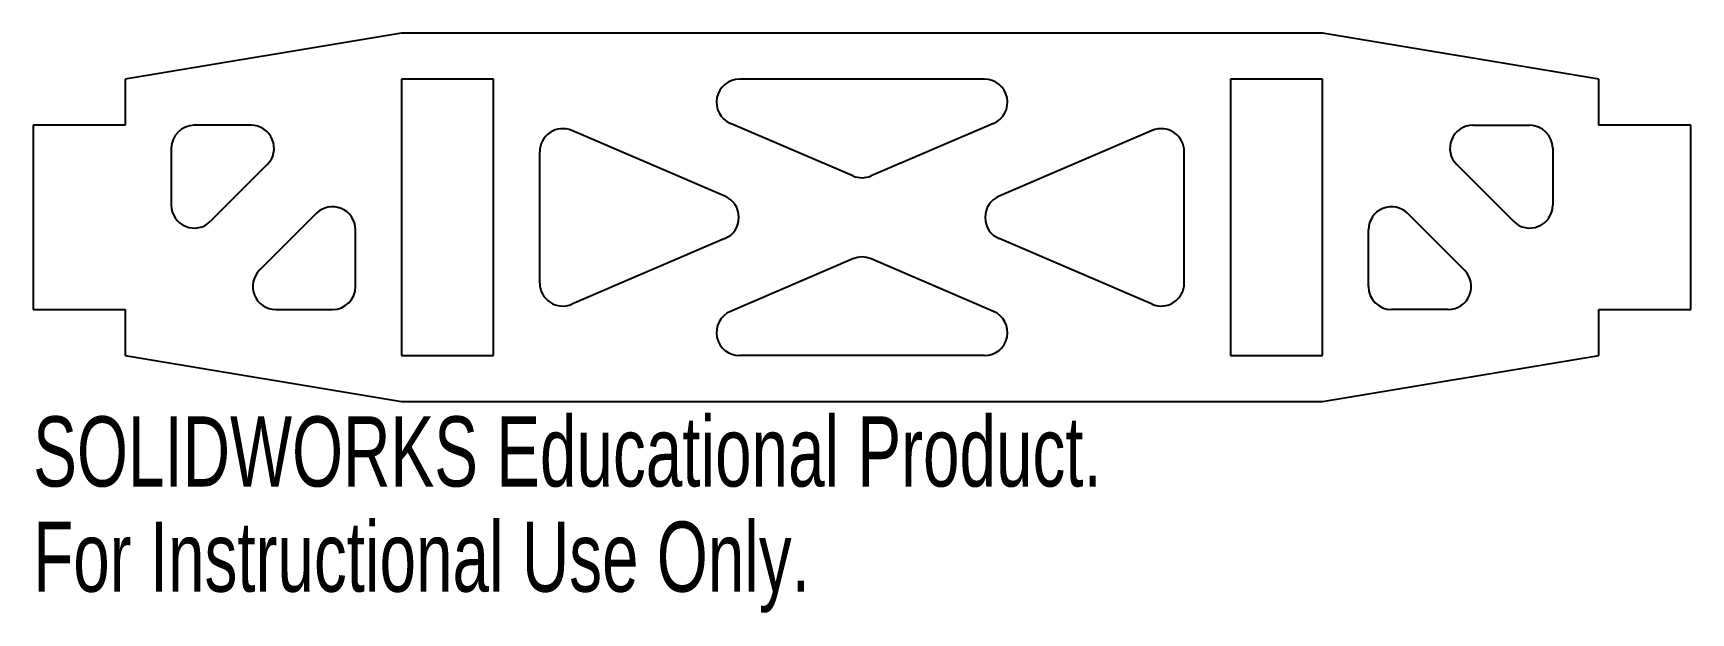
# Model space of a CAD drawing. Header units: inches. Extents: x -2.25 to 2.25, y -1.07 to 0.5.
import ezdxf

# ---------------------------------------------------------------- set-up
doc = ezdxf.new("R2010")
doc.units = ezdxf.units.IN
doc.header["$MEASUREMENT"] = 0
doc.styles.add('SLDTEXTSTYLE0', font='TXT', dxfattribs={"width": 0.7})

msp = doc.modelspace()

# ---------------------------------------------------------------- linework, layer by layer
at = {"color": 7, "linetype": 'Continuous', "lineweight": 25}
for p, q in [((-1.25, 0.5), (-2, 0.375)), ((1.25, 0.5), (-1.25, 0.5)), ((2, 0.375), (1.25, 0.5)), ((-2, 0.375), (-2, 0.25)), ((-1, 0.375), (-1.25, 0.375)), ((-1.25, 0.375), (-1.25, -0.375)), ((-1, -0.375), (-1, 0.375)), ((0.3325, 0.375), (-0.3325, 0.375)), ((1, 0.375), (1, -0.375)), ((1.25, 0.375), (1, 0.375)), ((1.25, -0.375), (1.25, 0.375)), ((2, 0.25), (2, 0.375)), ((-2.25, 0.25), (-2.25, -0.25)), ((-2, 0.25), (-2.25, 0.25)), ((-1.6585, 0.25), (-1.8125, 0.25)), ((-0.372, 0.0574), (-0.7879, 0.2357)), ((-0.0246, 0.1125), (-0.3571, 0.2551)), ((0.3571, 0.2551), (0.0246, 0.1125)), ((0.7879, 0.2357), (0.372, 0.0574)), ((1.6585, 0.25), (1.8125, 0.25)), ((2.25, 0.25), (2, 0.25)), ((2.25, -0.25), (2.25, 0.25)), ((-1.875, 0.1875), (-1.875, 0.0335)), ((1.875, 0.1875), (1.875, 0.0335)), ((-1.6143, 0.1433), (-1.7683, -0.0107)), ((-0.875, -0.1782), (-0.875, 0.1782)), ((0.875, -0.1782), (0.875, 0.1782)), ((1.6143, 0.1433), (1.7683, -0.0107)), ((-1.4817, 0.0107), (-1.6357, -0.1433)), ((1.4817, 0.0107), (1.6357, -0.1433)), ((-1.375, -0.1875), (-1.375, -0.0335)), ((1.375, -0.1875), (1.375, -0.0335)), ((-0.372, -0.0574), (-0.7879, -0.2357)), ((0.7879, -0.2357), (0.372, -0.0574)), ((-0.0246, -0.1125), (-0.3571, -0.2551)), ((0.3571, -0.2551), (0.0246, -0.1125)), ((-2.25, -0.25), (-2, -0.25)), ((-2, -0.25), (-2, -0.375)), ((-1.5915, -0.25), (-1.4375, -0.25)), ((1.5915, -0.25), (1.4375, -0.25)), ((2, -0.25), (2.25, -0.25)), ((2, -0.375), (2, -0.25)), ((-2, -0.375), (-1.25, -0.5)), ((-1.25, -0.375), (-1, -0.375)), ((0.3325, -0.375), (-0.3325, -0.375)), ((1, -0.375), (1.25, -0.375)), ((1.25, -0.5), (2, -0.375)), ((-1.25, -0.5), (1.25, -0.5))]:
    msp.add_line(p, q, dxfattribs=at)
for centre, start, end in [((-0.3325, 0.3125), 90, 246.8014), ((0.3325, 0.3125), 293.1986, 90), ((-1.8125, 0.1875), 90, 180), ((-1.6585, 0.1875), 315, 90), ((-0.8125, 0.1782), 66.8014, 180), ((0.8125, 0.1782), 0, 113.1986), ((1.6585, 0.1875), 90, 225), ((1.8125, 0.1875), 0, 90), ((0, 0.17), 246.8014, 293.1986), ((-0.3967, 0), 293.1986, 66.8014), ((0.3967, 0), 113.1986, 246.8014), ((-1.8125, 0.0335), 180, 315), ((-1.4375, -0.0335), 0, 135), ((1.4375, -0.0335), 45, 180), ((1.8125, 0.0335), 225, 0), ((0, -0.17), 66.8014, 113.1986), ((-1.5915, -0.1875), 135, 270), ((-0.8125, -0.1782), 180, 293.1986), ((0.8125, -0.1782), 246.8014, 0), ((1.5915, -0.1875), 270, 45), ((-1.4375, -0.1875), 270, 0), ((1.4375, -0.1875), 180, 270), ((-0.3325, -0.3125), 113.1986, 270), ((0.3325, -0.3125), 270, 66.8014)]:
    msp.add_arc(centre, 0.0625, start, end, dxfattribs=at)

# ---------------------------------------------------------------- texts
at = {"color": 7, "linetype": 'Continuous', "char_height": 0.1903, "attachment_point": 1, "style": 'SLDTEXTSTYLE0'}
for s, insert in [('SOLIDWORKS Educational Product.', (-2.25, -0.5401)), ('For Instructional Use Only.', (-2.25, -0.8256))]:
    msp.add_mtext(s, dxfattribs=dict(at, insert=insert))

doc.saveas('drawing.dxf')
